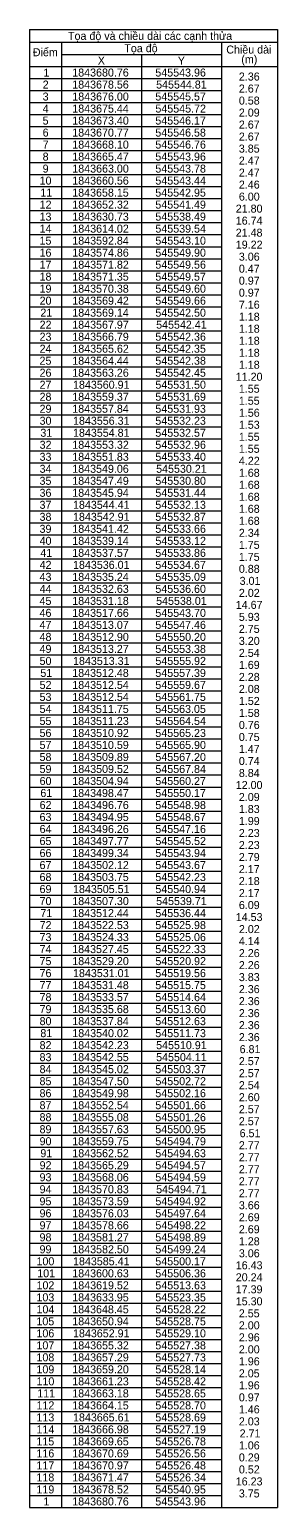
# Model space of a CAD drawing. Extents: x 542592 to 548585, y 1840713 to 1846308.
# Drawn here: x 547208.6 to 547286.1, y 1843232.9 to 1843694.5 of the extents above; entities that cross this region are included whole.
import ezdxf

# ---------------------------------------------------------------- set-up
doc = ezdxf.new("R2010")
doc.units = 0
doc.layers.add('giai đoạn này', color=7, linetype='Continuous')

msp = doc.modelspace()

# ---------------------------------------------------------------- linework, layer by layer
at = {"layer": 'giai đoạn này'}
for p, q in [((547208.65, 1843694.46), (547286.15, 1843694.46)), ((547208.65, 1843694.46), (547208.65, 1843232.91)), ((547286.15, 1843694.46), (547286.15, 1843232.91)), ((547208.65, 1843690.51), (547286.15, 1843690.51)), ((547218.65, 1843690.51), (547218.65, 1843232.91)), ((547268.65, 1843690.51), (547268.65, 1843232.91)), ((547218.65, 1843686.66), (547268.65, 1843686.66)), ((547243.65, 1843686.66), (547243.65, 1843232.91)), ((547208.65, 1843682.91), (547286.15, 1843682.91)), ((547208.65, 1843679.16), (547268.65, 1843679.16)), ((547208.65, 1843675.41), (547268.65, 1843675.41)), ((547208.65, 1843671.66), (547268.65, 1843671.66)), ((547208.65, 1843667.91), (547268.65, 1843667.91)), ((547208.65, 1843664.16), (547268.65, 1843664.16)), ((547208.65, 1843660.41), (547268.65, 1843660.41)), ((547208.65, 1843656.66), (547268.65, 1843656.66)), ((547208.65, 1843652.91), (547268.65, 1843652.91)), ((547208.65, 1843649.16), (547268.65, 1843649.16)), ((547208.65, 1843645.41), (547268.65, 1843645.41)), ((547208.65, 1843641.66), (547268.65, 1843641.66)), ((547208.65, 1843637.91), (547268.65, 1843637.91)), ((547208.65, 1843634.16), (547268.65, 1843634.16)), ((547208.65, 1843630.41), (547268.65, 1843630.41)), ((547208.65, 1843626.66), (547268.65, 1843626.66)), ((547208.65, 1843622.91), (547268.65, 1843622.91)), ((547208.65, 1843619.16), (547268.65, 1843619.16)), ((547208.65, 1843615.41), (547268.65, 1843615.41)), ((547208.65, 1843611.66), (547268.65, 1843611.66)), ((547208.65, 1843607.91), (547268.65, 1843607.91)), ((547208.65, 1843604.16), (547268.65, 1843604.16)), ((547208.65, 1843600.41), (547268.65, 1843600.41)), ((547208.65, 1843596.66), (547268.65, 1843596.66)), ((547208.65, 1843592.91), (547268.65, 1843592.91)), ((547208.65, 1843589.16), (547268.65, 1843589.16)), ((547208.65, 1843585.41), (547268.65, 1843585.41)), ((547208.65, 1843581.66), (547268.65, 1843581.66)), ((547208.65, 1843577.91), (547268.65, 1843577.91)), ((547208.65, 1843574.16), (547268.65, 1843574.16)), ((547208.65, 1843570.41), (547268.65, 1843570.41)), ((547208.65, 1843566.66), (547268.65, 1843566.66)), ((547208.65, 1843562.91), (547268.65, 1843562.91)), ((547208.65, 1843559.16), (547268.65, 1843559.16)), ((547208.65, 1843555.41), (547268.65, 1843555.41)), ((547208.65, 1843551.66), (547268.65, 1843551.66)), ((547208.65, 1843547.91), (547268.65, 1843547.91)), ((547208.65, 1843544.16), (547268.65, 1843544.16)), ((547208.65, 1843540.41), (547268.65, 1843540.41)), ((547208.65, 1843536.66), (547268.65, 1843536.66)), ((547208.65, 1843532.91), (547268.65, 1843532.91)), ((547208.65, 1843529.16), (547268.65, 1843529.16)), ((547208.65, 1843525.41), (547268.65, 1843525.41)), ((547208.65, 1843521.66), (547268.65, 1843521.66)), ((547208.65, 1843517.91), (547268.65, 1843517.91)), ((547208.65, 1843514.16), (547268.65, 1843514.16)), ((547208.65, 1843510.41), (547268.65, 1843510.41)), ((547208.65, 1843506.66), (547268.65, 1843506.66)), ((547208.65, 1843502.91), (547268.65, 1843502.91)), ((547208.65, 1843499.16), (547268.65, 1843499.16)), ((547208.65, 1843495.41), (547268.65, 1843495.41)), ((547208.65, 1843491.66), (547268.65, 1843491.66)), ((547208.65, 1843487.91), (547268.65, 1843487.91)), ((547208.65, 1843484.16), (547268.65, 1843484.16)), ((547208.65, 1843480.41), (547268.65, 1843480.41)), ((547208.65, 1843476.66), (547268.65, 1843476.66)), ((547208.65, 1843472.91), (547268.65, 1843472.91)), ((547208.65, 1843469.16), (547268.65, 1843469.16)), ((547208.65, 1843465.41), (547268.65, 1843465.41)), ((547208.65, 1843461.66), (547268.65, 1843461.66)), ((547208.65, 1843457.91), (547268.65, 1843457.91)), ((547208.65, 1843454.16), (547268.65, 1843454.16)), ((547208.65, 1843450.41), (547268.65, 1843450.41)), ((547208.65, 1843446.66), (547268.65, 1843446.66)), ((547208.65, 1843442.91), (547268.65, 1843442.91)), ((547208.65, 1843439.16), (547268.65, 1843439.16)), ((547208.65, 1843435.41), (547268.65, 1843435.41)), ((547208.65, 1843431.66), (547268.65, 1843431.66)), ((547208.65, 1843427.91), (547268.65, 1843427.91)), ((547208.65, 1843424.16), (547268.65, 1843424.16)), ((547208.65, 1843420.41), (547268.65, 1843420.41)), ((547208.65, 1843416.66), (547268.65, 1843416.66)), ((547208.65, 1843412.91), (547268.65, 1843412.91)), ((547208.65, 1843409.16), (547268.65, 1843409.16)), ((547208.65, 1843405.41), (547268.65, 1843405.41)), ((547208.65, 1843401.66), (547268.65, 1843401.66)), ((547208.65, 1843397.91), (547268.65, 1843397.91)), ((547208.65, 1843394.16), (547268.65, 1843394.16)), ((547208.65, 1843390.41), (547268.65, 1843390.41)), ((547208.65, 1843386.66), (547268.65, 1843386.66)), ((547208.65, 1843382.91), (547268.65, 1843382.91)), ((547208.65, 1843379.16), (547268.65, 1843379.16)), ((547208.65, 1843375.41), (547268.65, 1843375.41)), ((547208.65, 1843371.66), (547268.65, 1843371.66)), ((547208.65, 1843367.91), (547268.65, 1843367.91)), ((547208.65, 1843364.16), (547268.65, 1843364.16)), ((547208.65, 1843360.41), (547268.65, 1843360.41)), ((547208.65, 1843356.66), (547268.65, 1843356.66)), ((547208.65, 1843352.91), (547268.65, 1843352.91)), ((547208.65, 1843349.16), (547268.65, 1843349.16)), ((547208.65, 1843345.41), (547268.65, 1843345.41)), ((547208.65, 1843341.66), (547268.65, 1843341.66)), ((547208.65, 1843337.91), (547268.65, 1843337.91)), ((547208.65, 1843334.16), (547268.65, 1843334.16)), ((547208.65, 1843330.41), (547268.65, 1843330.41)), ((547208.65, 1843326.66), (547268.65, 1843326.66)), ((547208.65, 1843322.91), (547268.65, 1843322.91)), ((547208.65, 1843319.16), (547268.65, 1843319.16)), ((547208.65, 1843315.41), (547268.65, 1843315.41)), ((547208.65, 1843311.66), (547268.65, 1843311.66)), ((547208.65, 1843307.91), (547268.65, 1843307.91)), ((547208.65, 1843304.16), (547268.65, 1843304.16)), ((547208.65, 1843300.41), (547268.65, 1843300.41)), ((547208.65, 1843296.66), (547268.65, 1843296.66)), ((547208.65, 1843292.91), (547268.65, 1843292.91)), ((547208.65, 1843289.16), (547268.65, 1843289.16)), ((547208.65, 1843285.41), (547268.65, 1843285.41)), ((547208.65, 1843281.66), (547268.65, 1843281.66)), ((547208.65, 1843277.91), (547268.65, 1843277.91)), ((547208.65, 1843274.16), (547268.65, 1843274.16)), ((547208.65, 1843270.41), (547268.65, 1843270.41)), ((547208.65, 1843266.66), (547268.65, 1843266.66)), ((547208.65, 1843262.91), (547268.65, 1843262.91)), ((547208.65, 1843259.16), (547268.65, 1843259.16)), ((547208.65, 1843255.41), (547268.65, 1843255.41)), ((547208.65, 1843251.66), (547268.65, 1843251.66)), ((547208.65, 1843247.91), (547268.65, 1843247.91)), ((547208.65, 1843244.16), (547268.65, 1843244.16)), ((547208.65, 1843240.41), (547268.65, 1843240.41)), ((547208.65, 1843236.66), (547268.65, 1843236.66)), ((547208.65, 1843232.91), (547286.15, 1843232.91))]:
    msp.add_line(p, q, dxfattribs=at)

# ---------------------------------------------------------------- texts
for s, p in [('Tọa độ và chiều dài các cạnh thửa', (547220.68, 1843691.24)), ('Tọa độ', (547238.28, 1843687.39)), ('Chiều dài', (547270.14, 1843686.97)), ('Điểm', (547209.68, 1843686.14)), ('X', (547229.99, 1843683.54)), ('Y', (547254.99, 1843683.54)), ('(m)', (547274.84, 1843683.96)), ('1', (547213, 1843679.79)), ('1843680.76', (547222, 1843679.79)), ('545543.96', (547247.97, 1843679.79)), ('2.36', (547274.08, 1843678.54)), ('2', (547212.77, 1843676.04)), ('1843678.56', (547222, 1843676.04)), ('545544.81', (547248.22, 1843676.04)), ('2.67', (547274.08, 1843674.79)), ('4', (547212.76, 1843668.54)), ('3', (547212.75, 1843672.29)), ('1843676.00', (547222.01, 1843672.29)), ('1843675.44', (547222.01, 1843668.54)), ('545545.57', (547247.97, 1843672.29)), ('545545.72', (547247.99, 1843668.54)), ('0.58', (547274.08, 1843671.04)), ('5', (547212.74, 1843664.79)), ('1843673.40', (547222.01, 1843664.79)), ('545546.17', (547247.97, 1843664.79)), ('2.09', (547274.08, 1843667.29)), ('6', (547212.75, 1843661.04)), ('1843670.77', (547222, 1843661.04)), ('545546.58', (547247.97, 1843661.04)), ('2.67', (547274.08, 1843663.54)), ('2.67', (547274.08, 1843659.79)), ('7', (547212.75, 1843657.29)), ('1843668.10', (547222.01, 1843657.29)), ('545546.76', (547247.97, 1843657.29)), ('3.85', (547274.07, 1843656.04)), ('8', (547212.75, 1843653.54)), ('9', (547212.75, 1843649.79)), ('1843665.47', (547222, 1843653.54)), ('1843663.00', (547222.01, 1843649.79)), ('545543.96', (547247.97, 1843653.54)), ('545543.78', (547247.97, 1843649.79)), ('2.47', (547274.08, 1843652.29)), ('10', (547211.79, 1843646.04)), ('1843660.56', (547222, 1843646.04)), ('545543.44', (547247.98, 1843646.04)), ('2.47', (547274.08, 1843648.54)), ('11', (547212.03, 1843642.29)), ('1843658.15', (547221.99, 1843642.29)), ('545542.95', (547247.96, 1843642.29)), ('2.46', (547274.08, 1843644.79)), ('6.00', (547274.08, 1843641.04)), ('12', (547211.8, 1843638.54)), ('1843652.32', (547222.02, 1843638.54)), ('545541.49', (547247.97, 1843638.54)), ('21.80', (547273.11, 1843637.29)), ('13', (547211.78, 1843634.79)), ('1843630.73', (547222, 1843634.79)), ('545538.49', (547247.97, 1843634.79)), ('16.74', (547273.11, 1843633.54)), ('15', (547211.77, 1843627.29)), ('14', (547211.79, 1843631.04)), ('1843592.84', (547222.01, 1843627.29)), ('1843614.02', (547222.02, 1843631.04)), ('545539.54', (547247.98, 1843631.04)), ('545543.10', (547247.98, 1843627.29)), ('21.48', (547273.1, 1843629.79)), ('16', (547211.78, 1843623.54)), ('1843574.86', (547222, 1843623.54)), ('545549.90', (547247.98, 1843623.54)), ('19.22', (547273.12, 1843626.04)), ('3.06', (547274.08, 1843622.29)), ('17', (547211.78, 1843619.79)), ('1843571.82', (547222.02, 1843619.79)), ('545549.56', (547247.97, 1843619.79)), ('0.47', (547274.08, 1843618.54)), ('18', (547211.78, 1843616.04)), ('1843571.35', (547221.99, 1843616.04)), ('545549.57', (547247.97, 1843616.04)), ('0.97', (547274.08, 1843614.79)), ('20', (547211.79, 1843608.54)), ('19', (547211.78, 1843612.29)), ('1843570.38', (547222, 1843612.29)), ('1843569.42', (547222.02, 1843608.54)), ('545549.60', (547247.98, 1843612.29)), ('545549.66', (547247.97, 1843608.54)), ('0.97', (547274.08, 1843611.04)), ('21', (547212.03, 1843604.79)), ('1843569.14', (547222.01, 1843604.79)), ('545542.50', (547247.98, 1843604.79)), ('7.16', (547274.08, 1843607.29)), ('22', (547211.8, 1843601.04)), ('1843567.97', (547222, 1843601.04)), ('545542.41', (547248.22, 1843601.04)), ('1.18', (547274.08, 1843603.54)), ('1.18', (547274.08, 1843599.79)), ('23', (547211.78, 1843597.29)), ('1843566.79', (547222, 1843597.29)), ('545542.36', (547247.97, 1843597.29)), ('1.18', (547274.08, 1843596.04)), ('25', (547211.77, 1843589.79)), ('24', (547211.79, 1843593.54)), ('1843564.44', (547222.01, 1843589.79)), ('1843565.62', (547222.02, 1843593.54)), ('545542.35', (547247.96, 1843593.54)), ('545542.38', (547247.97, 1843589.79)), ('1.18', (547274.08, 1843592.29)), ('26', (547211.78, 1843586.04)), ('1843563.26', (547222, 1843586.04)), ('545542.45', (547247.96, 1843586.04)), ('1.18', (547274.08, 1843588.54)), ('27', (547211.78, 1843582.29)), ('1843560.91', (547222.24, 1843582.29)), ('545531.50', (547247.98, 1843582.29)), ('11.20', (547273.11, 1843584.79)), ('1.55', (547274.07, 1843581.04)), ('28', (547211.78, 1843578.54)), ('1843559.37', (547222, 1843578.54)), ('545531.69', (547247.97, 1843578.54)), ('1.55', (547274.07, 1843577.29)), ('29', (547211.78, 1843574.79)), ('1843557.84', (547222.01, 1843574.79)), ('545531.93', (547247.97, 1843574.79)), ('1.56', (547274.08, 1843573.54)), ('30', (547211.79, 1843571.04)), ('31', (547212.03, 1843567.29)), ('1843556.31', (547222.24, 1843571.04)), ('1843554.81', (547222.24, 1843567.29)), ('545532.23', (547247.97, 1843571.04)), ('545532.57', (547247.97, 1843567.29)), ('1.53', (547274.08, 1843569.79)), ('32', (547211.8, 1843563.54)), ('1843553.32', (547222.02, 1843563.54)), ('545532.96', (547247.97, 1843563.54)), ('1.55', (547274.07, 1843566.04)), ('1.55', (547274.07, 1843562.29)), ('33', (547211.78, 1843559.79)), ('1843551.83', (547222, 1843559.79)), ('545533.40', (547247.98, 1843559.79)), ('4.22', (547274.09, 1843558.54)), ('34', (547211.79, 1843556.04)), ('1843549.06', (547222, 1843556.04)), ('545530.21', (547248.22, 1843556.04)), ('1.68', (547274.08, 1843554.79)), ('35', (547211.77, 1843552.29)), ('36', (547211.78, 1843548.54)), ('1843547.49', (547222, 1843552.29)), ('1843545.94', (547222.01, 1843548.54)), ('545530.80', (547247.98, 1843552.29)), ('545531.44', (547247.98, 1843548.54)), ('1.68', (547274.08, 1843551.04)), ('37', (547211.78, 1843544.79)), ('1843544.41', (547222.24, 1843544.79)), ('545532.13', (547247.97, 1843544.79)), ('1.68', (547274.08, 1843547.29)), ('38', (547211.78, 1843541.04)), ('1843542.91', (547222.24, 1843541.04)), ('545532.87', (547247.97, 1843541.04)), ('1.68', (547274.08, 1843543.54)), ('1.68', (547274.08, 1843539.79)), ('39', (547211.78, 1843537.29)), ('1843541.42', (547222.02, 1843537.29)), ('545533.66', (547247.97, 1843537.29)), ('2.34', (547274.08, 1843536.04)), ('40', (547211.79, 1843533.54)), ('41', (547212.03, 1843529.79)), ('1843539.14', (547222.01, 1843533.54)), ('1843537.57', (547222, 1843529.79)), ('545533.86', (547247.97, 1843529.79)), ('545533.12', (547247.99, 1843533.54)), ('1.75', (547274.07, 1843532.29)), ('42', (547211.8, 1843526.04)), ('1843536.01', (547222.24, 1843526.04)), ('545534.67', (547247.97, 1843526.04)), ('1.75', (547274.07, 1843528.54)), ('43', (547211.78, 1843522.29)), ('1843535.24', (547222.01, 1843522.29)), ('545535.09', (547247.97, 1843522.29)), ('0.88', (547274.08, 1843524.79)), ('3.01', (547274.32, 1843521.04)), ('44', (547211.79, 1843518.54)), ('1843532.63', (547222, 1843518.54)), ('545536.60', (547247.98, 1843518.54)), ('2.02', (547274.09, 1843517.29)), ('45', (547211.77, 1843514.79)), ('1843531.18', (547222, 1843514.79)), ('545538.01', (547248.22, 1843514.79)), ('14.67', (547273.11, 1843513.54)), ('46', (547211.78, 1843511.04)), ('47', (547211.78, 1843507.29)), ('1843517.66', (547222, 1843511.04)), ('1843513.07', (547222, 1843507.29)), ('545543.70', (547247.98, 1843511.04)), ('545547.46', (547247.97, 1843507.29)), ('5.93', (547274.08, 1843509.79)), ('48', (547211.78, 1843503.54)), ('1843512.90', (547222.01, 1843503.54)), ('545550.20', (547247.98, 1843503.54)), ('3.20', (547274.08, 1843502.29)), ('2.75', (547274.07, 1843506.04)), ('49', (547211.78, 1843499.79)), ('1843513.27', (547222, 1843499.79)), ('545553.38', (547247.97, 1843499.79)), ('2.54', (547274.08, 1843498.54)), ('50', (547211.79, 1843496.04)), ('1843513.31', (547222.24, 1843496.04)), ('545555.92', (547247.99, 1843496.04)), ('1.69', (547274.08, 1843494.79)), ('52', (547211.8, 1843488.54)), ('51', (547212.03, 1843492.29)), ('1843512.48', (547222, 1843492.29)), ('1843512.54', (547222.01, 1843488.54)), ('545557.39', (547247.97, 1843492.29)), ('545559.67', (547247.97, 1843488.54)), ('2.28', (547274.08, 1843491.04)), ('53', (547211.78, 1843484.79)), ('1843512.54', (547222.01, 1843484.79)), ('545561.75', (547247.96, 1843484.79)), ('2.08', (547274.08, 1843487.29)), ('54', (547211.79, 1843481.04)), ('1843511.75', (547221.99, 1843481.04)), ('545563.05', (547247.96, 1843481.04)), ('1.58', (547274.08, 1843479.79)), ('1.52', (547274.09, 1843483.54)), ('55', (547211.77, 1843477.29)), ('1843511.23', (547222, 1843477.29)), ('545564.54', (547247.98, 1843477.29)), ('0.76', (547274.08, 1843476.04)), ('56', (547211.78, 1843473.54)), ('57', (547211.78, 1843469.79)), ('1843510.59', (547222, 1843469.79)), ('1843510.92', (547222.02, 1843473.54)), ('545565.23', (547247.97, 1843473.54)), ('545565.90', (547247.98, 1843469.79)), ('0.75', (547274.07, 1843472.29)), ('58', (547211.78, 1843466.04)), ('1843509.89', (547222, 1843466.04)), ('545567.20', (547247.98, 1843466.04)), ('1.47', (547274.08, 1843468.54)), ('59', (547211.78, 1843462.29)), ('1843509.52', (547222.02, 1843462.29)), ('545567.84', (547247.98, 1843462.29)), ('0.74', (547274.08, 1843464.79)), ('8.84', (547274.08, 1843461.04)), ('60', (547211.79, 1843458.54)), ('1843504.94', (547222.01, 1843458.54)), ('545560.27', (547247.97, 1843458.54)), ('12.00', (547273.11, 1843457.29)), ('61', (547212.03, 1843454.79)), ('1843498.47', (547222, 1843454.79)), ('545550.17', (547247.97, 1843454.79)), ('2.09', (547274.08, 1843453.54)), ('63', (547211.78, 1843447.29)), ('62', (547211.8, 1843451.04)), ('1843494.95', (547221.99, 1843447.29)), ('1843496.76', (547222, 1843451.04)), ('545548.98', (547247.97, 1843451.04)), ('545548.67', (547247.97, 1843447.29)), ('1.83', (547274.08, 1843449.79)), ('64', (547211.79, 1843443.54)), ('1843496.26', (547222, 1843443.54)), ('545547.16', (547247.97, 1843443.54)), ('2.23', (547274.08, 1843442.29)), ('1.99', (547274.08, 1843446.04)), ('65', (547211.77, 1843439.79)), ('1843497.77', (547222, 1843439.79)), ('545545.52', (547247.99, 1843439.79)), ('2.23', (547274.08, 1843438.54)), ('66', (547211.78, 1843436.04)), ('1843499.34', (547222.01, 1843436.04)), ('545543.94', (547247.98, 1843436.04)), ('2.79', (547274.08, 1843434.79)), ('67', (547211.78, 1843432.29)), ('68', (547211.78, 1843428.54)), ('1843503.75', (547221.99, 1843428.54)), ('1843502.12', (547222.02, 1843432.29)), ('545543.67', (547247.97, 1843432.29)), ('545542.23', (547247.97, 1843428.54)), ('2.17', (547274.08, 1843431.04)), ('69', (547211.78, 1843424.79)), ('1843505.51', (547222.24, 1843424.79)), ('545540.94', (547247.98, 1843424.79)), ('2.18', (547274.08, 1843427.29)), ('70', (547211.79, 1843421.04)), ('1843507.30', (547222.01, 1843421.04)), ('545539.71', (547248.22, 1843421.04)), ('2.17', (547274.08, 1843423.54)), ('6.09', (547274.08, 1843419.79)), ('71', (547212.03, 1843417.29)), ('1843512.44', (547222.01, 1843417.29)), ('545536.44', (547247.98, 1843417.29)), ('14.53', (547273.11, 1843416.04)), ('73', (547211.78, 1843409.79)), ('72', (547211.8, 1843413.54)), ('1843522.53', (547222, 1843413.54)), ('1843524.33', (547222, 1843409.79)), ('545525.98', (547247.97, 1843413.54)), ('545525.06', (547247.97, 1843409.79)), ('2.02', (547274.09, 1843412.29)), ('74', (547211.79, 1843406.04)), ('1843527.45', (547221.99, 1843406.04)), ('545522.33', (547247.97, 1843406.04)), ('4.14', (547274.08, 1843408.54)), ('75', (547211.77, 1843402.29)), ('1843529.20', (547222.01, 1843402.29)), ('545520.92', (547247.99, 1843402.29)), ('2.26', (547274.08, 1843404.79)), ('2.26', (547274.08, 1843401.04)), ('76', (547211.78, 1843398.54)), ('1843531.01', (547222.24, 1843398.54)), ('545519.56', (547247.97, 1843398.54)), ('3.83', (547274.08, 1843397.29)), ('77', (547211.78, 1843394.79)), ('1843531.48', (547222, 1843394.79)), ('545515.75', (547247.96, 1843394.79)), ('2.36', (547274.08, 1843393.54)), ('78', (547211.78, 1843391.04)), ('79', (547211.78, 1843387.29)), ('1843533.57', (547222, 1843391.04)), ('1843535.68', (547222, 1843387.29)), ('545514.64', (547247.98, 1843391.04)), ('545513.60', (547247.98, 1843387.29)), ('2.36', (547274.08, 1843389.79)), ('80', (547211.79, 1843383.54)), ('1843537.84', (547222.01, 1843383.54)), ('545512.63', (547247.97, 1843383.54)), ('2.36', (547274.08, 1843386.04)), ('2.36', (547274.08, 1843382.29)), ('81', (547212.03, 1843379.79)), ('1843540.02', (547222.02, 1843379.79)), ('545511.73', (547247.97, 1843379.79)), ('2.36', (547274.08, 1843378.54)), ('82', (547211.8, 1843376.04)), ('1843542.23', (547222, 1843376.04)), ('545510.91', (547248.22, 1843376.04)), ('6.81', (547274.32, 1843374.79)), ('83', (547211.78, 1843372.29)), ('84', (547211.79, 1843368.54)), ('1843542.55', (547221.99, 1843372.29)), ('1843545.02', (547222.02, 1843368.54)), ('545503.37', (547247.97, 1843368.54)), ('545504.11', (547248.22, 1843372.29)), ('2.57', (547274.08, 1843371.04)), ('85', (547211.77, 1843364.79)), ('1843547.50', (547222.01, 1843364.79)), ('545502.72', (547247.99, 1843364.79)), ('2.57', (547274.08, 1843367.29)), ('86', (547211.78, 1843361.04)), ('1843549.98', (547222, 1843361.04)), ('545502.16', (547247.97, 1843361.04)), ('2.54', (547274.08, 1843363.54)), ('2.60', (547274.08, 1843359.79)), ('87', (547211.78, 1843357.29)), ('1843552.54', (547222.01, 1843357.29)), ('545501.66', (547247.97, 1843357.29)), ('2.57', (547274.08, 1843356.04)), ('88', (547211.78, 1843353.54)), ('89', (547211.78, 1843349.79)), ('1843555.08', (547222, 1843353.54)), ('1843557.63', (547222, 1843349.79)), ('545500.95', (547247.96, 1843349.79)), ('545501.26', (547247.97, 1843353.54)), ('2.57', (547274.08, 1843352.29)), ('90', (547211.79, 1843346.04)), ('1843559.75', (547221.99, 1843346.04)), ('545494.79', (547247.97, 1843346.04)), ('6.51', (547274.32, 1843348.54)), ('91', (547212.03, 1843342.29)), ('1843562.52', (547222.02, 1843342.29)), ('545494.63', (547247.97, 1843342.29)), ('2.77', (547274.08, 1843344.79)), ('2.77', (547274.08, 1843341.04)), ('92', (547211.8, 1843338.54)), ('1843565.29', (547222, 1843338.54)), ('545494.57', (547247.97, 1843338.54)), ('2.77', (547274.08, 1843337.29)), ('93', (547211.78, 1843334.79)), ('1843568.06', (547222, 1843334.79)), ('545494.59', (547247.97, 1843334.79)), ('2.77', (547274.08, 1843333.54)), ('95', (547211.77, 1843327.29)), ('94', (547211.79, 1843331.04)), ('1843570.83', (547222, 1843331.04)), ('1843573.59', (547222, 1843327.29)), ('545494.92', (547247.99, 1843327.29)), ('545494.71', (547248.22, 1843331.04)), ('2.77', (547274.08, 1843329.79)), ('96', (547211.78, 1843323.54)), ('1843576.03', (547222, 1843323.54)), ('545497.64', (547247.98, 1843323.54)), ('3.66', (547274.08, 1843326.04)), ('2.69', (547274.08, 1843322.29)), ('97', (547211.78, 1843319.79)), ('1843578.66', (547222, 1843319.79)), ('545498.22', (547247.99, 1843319.79)), ('2.69', (547274.08, 1843318.54)), ('98', (547211.78, 1843316.04)), ('1843581.27', (547222, 1843316.04)), ('545498.89', (547247.97, 1843316.04)), ('1.28', (547274.08, 1843314.79)), ('100', (547210.82, 1843308.54)), ('99', (547211.78, 1843312.29)), ('1843582.50', (547222.01, 1843312.29)), ('1843585.41', (547222.24, 1843308.54)), ('545499.24', (547247.98, 1843312.29)), ('545500.17', (547247.97, 1843308.54)), ('3.06', (547274.08, 1843311.04)), ('101', (547211.05, 1843304.79)), ('1843600.63', (547222, 1843304.79)), ('545506.36', (547247.97, 1843304.79)), ('16.43', (547273.11, 1843307.29)), ('102', (547210.83, 1843301.04)), ('1843619.52', (547222.02, 1843301.04)), ('545513.63', (547247.97, 1843301.04)), ('20.24', (547273.11, 1843303.54)), ('17.39', (547273.1, 1843299.79)), ('103', (547210.81, 1843297.29)), ('1843633.95', (547221.99, 1843297.29)), ('545523.35', (547247.96, 1843297.29)), ('15.30', (547273.11, 1843296.04)), ('105', (547210.8, 1843289.79)), ('104', (547210.82, 1843293.54)), ('1843648.45', (547221.99, 1843293.54)), ('1843650.94', (547222.01, 1843289.79)), ('545528.75', (547247.96, 1843289.79)), ('545528.22', (547247.99, 1843293.54)), ('2.55', (547274.07, 1843292.29)), ('106', (547210.81, 1843286.04)), ('1843652.91', (547222.24, 1843286.04)), ('545529.10', (547247.98, 1843286.04)), ('2.00', (547274.08, 1843288.54)), ('107', (547210.81, 1843282.29)), ('1843655.32', (547222.02, 1843282.29)), ('545527.38', (547247.97, 1843282.29)), ('2.96', (547274.08, 1843284.79)), ('2.00', (547274.08, 1843281.04)), ('108', (547210.81, 1843278.54)), ('1843657.29', (547222, 1843278.54)), ('545527.73', (547247.97, 1843278.54)), ('1.96', (547274.08, 1843277.29)), ('109', (547210.81, 1843274.79)), ('1843659.20', (547222.01, 1843274.79)), ('545528.14', (547247.98, 1843274.79)), ('2.05', (547274.07, 1843273.54)), ('110', (547210.82, 1843271.04)), ('111', (547211.05, 1843267.29)), ('1843661.23', (547222, 1843271.04)), ('1843663.18', (547222, 1843267.29)), ('545528.65', (547247.96, 1843267.29)), ('545528.42', (547247.99, 1843271.04)), ('1.96', (547274.08, 1843269.79)), ('112', (547210.83, 1843263.54)), ('1843664.15', (547221.99, 1843263.54)), ('545528.70', (547247.98, 1843263.54)), ('0.97', (547274.08, 1843266.04)), ('1.46', (547274.08, 1843262.29)), ('113', (547210.81, 1843259.79)), ('1843665.61', (547222.24, 1843259.79)), ('545528.69', (547247.97, 1843259.79)), ('2.03', (547274.08, 1843258.54)), ('114', (547210.82, 1843256.04)), ('1843666.98', (547222, 1843256.04)), ('545527.19', (547247.97, 1843256.04)), ('2.71', (547274.32, 1843254.79)), ('115', (547210.8, 1843252.29)), ('116', (547210.81, 1843248.54)), ('1843669.65', (547221.99, 1843252.29)), ('1843670.69', (547222, 1843248.54)), ('545526.78', (547247.97, 1843252.29)), ('545526.56', (547247.97, 1843248.54)), ('1.06', (547274.08, 1843251.04)), ('117', (547210.81, 1843244.79)), ('1843670.97', (547222, 1843244.79)), ('545526.48', (547247.97, 1843244.79)), ('0.29', (547274.08, 1843247.29)), ('118', (547210.81, 1843241.04)), ('1843671.47', (547222, 1843241.04)), ('545526.34', (547247.98, 1843241.04)), ('16.23', (547273.11, 1843239.79)), ('0.52', (547274.09, 1843243.54)), ('119', (547210.81, 1843237.29)), ('1843678.52', (547222.02, 1843237.29)), ('545540.95', (547247.96, 1843237.29)), ('3.75', (547274.07, 1843236.04)), ('1', (547213, 1843233.54)), ('1843680.76', (547222, 1843233.54)), ('545543.96', (547247.97, 1843233.54))]:
    msp.add_text(s, height=2.5, dxfattribs=at).set_placement(p)

doc.saveas('drawing.dxf')
